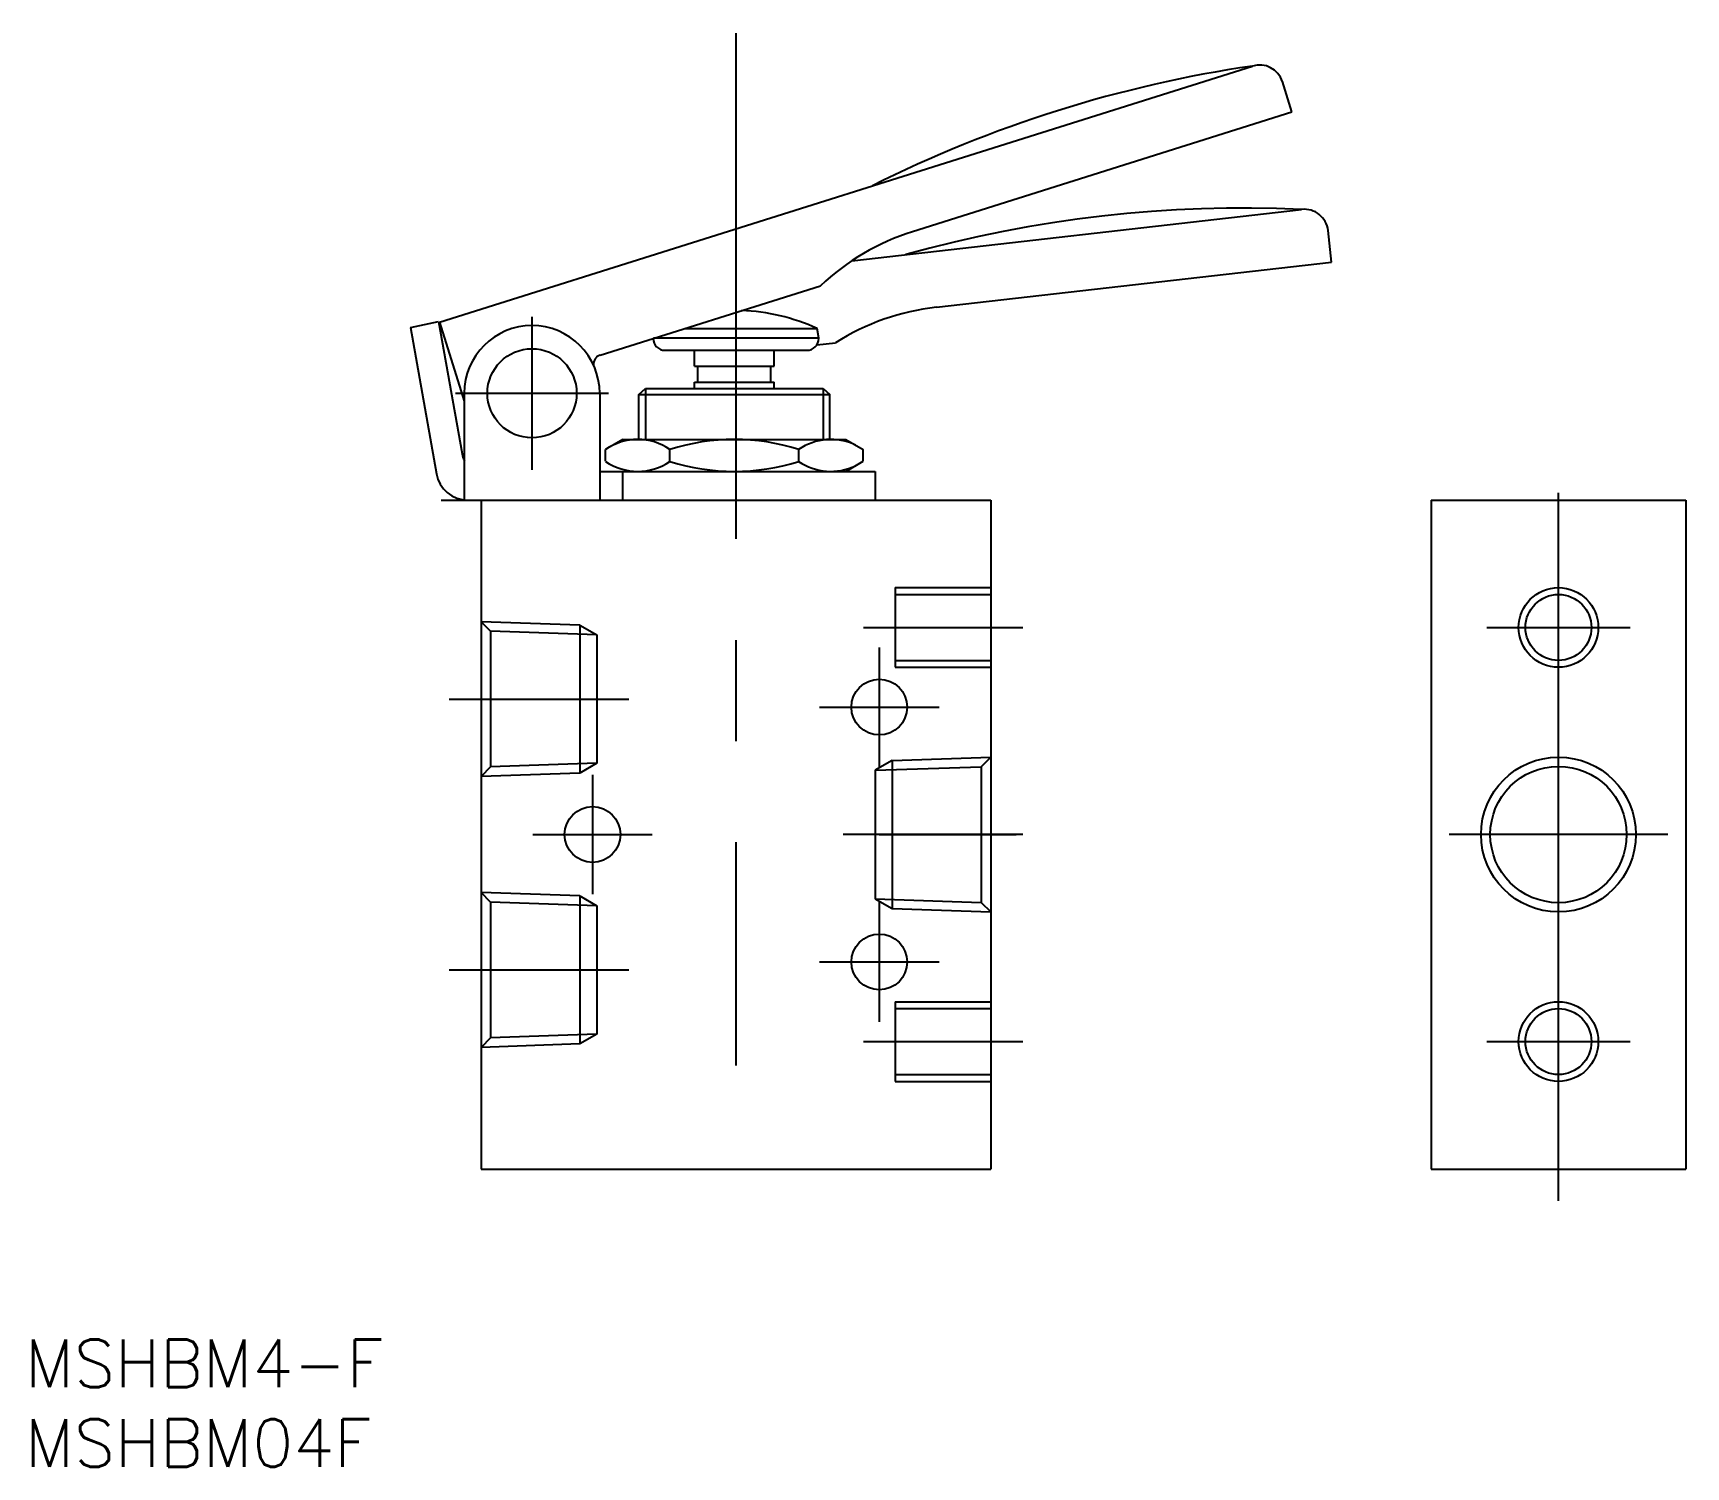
# Model space of a CAD drawing. Extents: x -44 to 60, y -27 to 63.
import ezdxf

# ---------------------------------------------------------------- set-up
doc = ezdxf.new("R2010")
doc.units = 0
for name, pattern in [('CENTER', [50.8, 31.75, -6.35, 6.35, -6.35]), ('DASHED', [19.05, 12.7, -6.35]), ('PHANTOM', [63.5, 31.75, -6.35, 6.35, -6.35, 6.35, -6.35])]:
    doc.linetypes.add(name, pattern=pattern)
doc.layers.get('0').update_dxf_attribs({"linetype": 'CONTINUOUS'})
doc.layers.add('CENTER', color=1, linetype='CENTER')
doc.styles.get("Standard").update_dxf_attribs({"font": 'txt.shx', "height": 3, "bigfont": 'bigfont.shx'})

# ---------------------------------------------------------------- blocks, each defined once
blk = doc.blocks.new('*U12')
at = {"color": 7, "linetype": 'CONTINUOUS'}
blk.add_text('MSHBM4-F', height=3, dxfattribs=at).set_placement((-44.63, -22.2))
blk = doc.blocks.new('*U13')
at = {"color": 7, "linetype": 'CONTINUOUS'}
blk.add_text('MSHBM04F', height=3, dxfattribs=at).set_placement((-44.63, -27.2))

msp = doc.modelspace()

# ---------------------------------------------------------------- linework, layer by layer
at = {"color": 7, "linetype": 'CONTINUOUS'}
for p, q in [((-18.61, 44.66), (32.42, 60.74)), ((34.9, 57.86), (34.3, 59.77)), ((11.09, 50.35), (34.9, 57.86)), ((-8.52, 42.59), (5.3, 46.95)), ((-20.42, 44.32), (-18.66, 44.7)), ((-18.66, 44.7), (-17.19, 36.4)), ((-18.61, 44.66), (-17.05, 39.71)), ((-20.42, 44.32), (-18.8, 35.15)), ((5.2, 43.65), (-5.17, 43.65)), ((-3.2, 44.27), (5.09, 44.27)), ((5.2, 43.65), (5.09, 44.27)), ((-4.45, 42.9), (4.45, 42.9)), ((-2.6, 41.9), (-2.6, 42.9)), ((2.4, 41.9), (2.4, 42.9)), ((-2.6, 41.9), (2.4, 41.9)), ((-2.4, 40.9), (-2.4, 41.9)), ((2.2, 40.9), (2.2, 41.9)), ((-6.1, 40.13), (-5.67, 40.5)), ((-5.67, 40.5), (5.47, 40.5)), ((-2.6, 40.9), (2.4, 40.9)), ((-2.6, 40.5), (-2.6, 40.9)), ((2.4, 40.5), (2.4, 40.9)), ((5.47, 40.5), (5.9, 40.13)), ((-17.05, 40.2), (-17.05, 33.5)), ((-8.55, 40.2), (-8.55, 33.5)), ((-6.1, 37.3), (-6.1, 40.13)), ((-6.1, 40.13), (5.9, 40.13)), ((5.9, 37.3), (5.9, 40.13)), ((-7.1, 37.3), (-8.18, 36.67)), ((-8.18, 35.93), (-8.18, 36.67)), ((-7.1, 37.3), (6.9, 37.3)), ((-6.1, 37.3), (5.9, 37.3)), ((-4.14, 35.93), (-4.14, 36.67)), ((3.94, 35.93), (3.94, 36.67)), ((6.9, 37.3), (7.98, 36.67)), ((7.98, 35.93), (7.98, 36.67)), ((-8.55, 35.3), (8.75, 35.3)), ((-7.12, 35.3), (-7.12, 33.5)), ((-7.1, 35.3), (6.9, 35.3)), ((6.9, 35.3), (7.98, 35.93)), ((8.75, 35.3), (8.75, 33.5)), ((-18.51, 33.5), (-17.05, 33.5)), ((-17.05, 33.5), (8.75, 33.5)), ((-16, 33.5), (-16, 0)), ((-16, 33.5), (-16, -8.5)), ((-7, 33.5), (7, 33.5)), ((-3.5, 33.5), (3.5, 33.5)), ((0, 33.5), (16, 33.5)), ((16, 33.5), (16, 0)), ((16, 33.5), (16, -8.5)), ((43.63, 33.5), (43.63, -8.5)), ((43.63, 33.5), (51.63, 33.5)), ((44.68, 33.5), (58.58, 33.5)), ((51.63, 33.5), (59.63, 33.5)), ((59.63, 33.5), (59.63, -8.5)), ((-16, -8.5), (16, -8.5)), ((43.63, -8.5), (51.63, -8.5)), ((51.63, -8.5), (59.63, -8.5))]:
    msp.add_line(p, q, dxfattribs=at)
at = {"color": 3, "linetype": 'PHANTOM'}
for p, q in [((7.27, 48.52), (35.51, 51.74)), ((37.39, 48.43), (37.17, 50.42)), ((12.58, 45.6), (37.39, 48.43)), ((5.08, 43.24), (6.26, 43.37))]:
    msp.add_line(p, q, dxfattribs=at)
at = {"color": 3, "linetype": 'CONTINUOUS'}
for p, q in [((-5.67, 40.5), (-5.67, 37.31)), ((5.47, 40.5), (5.47, 37.3)), ((-9.8, 25.65), (-8.73, 25.03)), ((-8.73, 16.97), (-9.8, 16.35)), ((-9.8, 8.65), (-8.73, 8.03)), ((-8.73, -0.03), (-9.8, -0.65))]:
    msp.add_line(p, q, dxfattribs=at)
at = {"color": 3, "linetype": 'DASHED'}
for p, q in [((10, 28), (16, 28)), ((10, 28), (10, 23)), ((10, 27.57), (16, 27.57)), ((-9.8, 25.65), (-16, 25.86)), ((-15.4, 25.26), (-16, 25.86)), ((-8.73, 25.03), (-15.4, 25.26)), ((-15.4, 25.26), (-15.4, 16.74)), ((-9.8, 25.65), (-9.8, 16.35)), ((-8.73, 25.03), (-8.73, 16.97)), ((10, 23.43), (16, 23.43)), ((10, 23), (16, 23)), ((-15.4, 16.74), (-16, 16.14)), ((-8.73, 16.97), (-15.4, 16.74)), ((9.8, 17.15), (8.73, 16.53)), ((8.73, 16.53), (15.4, 16.76)), ((9.8, 17.15), (16, 17.36)), ((9.8, 17.15), (9.8, 7.85)), ((15.4, 16.76), (16, 17.36)), ((15.4, 16.76), (15.4, 8.24)), ((-9.8, 16.35), (-16, 16.14)), ((8.73, 16.53), (8.73, 8.47)), ((-9.8, 8.65), (-16, 8.86)), ((-15.4, 8.26), (-16, 8.86)), ((-9.8, 8.65), (-9.8, -0.65)), ((8.73, 8.47), (15.4, 8.24)), ((8.73, 8.47), (9.8, 7.85)), ((-8.73, 8.03), (-15.4, 8.26)), ((-15.4, 8.26), (-15.4, -0.26)), ((-8.73, 8.03), (-8.73, -0.03)), ((9.8, 7.85), (16, 7.64)), ((15.4, 8.24), (16, 7.64)), ((10, 2), (16, 2)), ((10, 2), (10, -3)), ((10, 1.57), (16, 1.57)), ((-15.4, -0.26), (-16, -0.86)), ((-9.8, -0.65), (-16, -0.86)), ((-8.73, -0.03), (-15.4, -0.26)), ((10, -2.57), (16, -2.57)), ((10, -3), (16, -3))]:
    msp.add_line(p, q, dxfattribs=at)
at = {"color": 7, "linetype": 'CONTINUOUS'}
for centre, radius in [((-12.8, 40.2), 2.8), ((51.63, 25.5), 2.07), ((9, 20.5), 1.75), ((51.63, 12.5), 4.28), ((-9, 12.5), 1.75), ((9, 4.5), 1.75), ((51.63, -0.5), 2.07)]:
    msp.add_circle(centre, radius, dxfattribs=at)
at = {"color": 3, "linetype": 'CONTINUOUS'}
for centre, radius in [((51.63, 25.5), 2.5), ((51.63, 12.5), 4.86), ((51.63, -0.5), 2.5)]:
    msp.add_circle(centre, radius, dxfattribs=at)
at = {"color": 7, "linetype": 'CONTINUOUS'}
for centre, radius, start, end in [((43.85, -17.1), 78.68, 98.3556, 116.6444), ((32.87, 59.31), 1.5, 17.5, 107.5), ((15.6, 36.04), 15, 107.5, 133.3419), ((-0.1, 32.9), 12.5, 65.4659, 87.9286), ((-12.8, 40.2), 4.25, 0, 180), ((-4.45, 43.65), 0.75, 180.6598, 270), ((4.45, 43.65), 0.75, 270, 0), ((-8.34, 42.02), 0.6, 107.5, 184.2773), ((-15.88, 36.63), 1.33, 190, 208.7714), ((-6.16, 33.72), 3.58, 55.6158, 124.3842), ((-0.1, 23.93), 13.37, 72.412, 107.588), ((5.96, 33.72), 3.58, 64.3842, 124.3842), ((-6.16, 38.88), 3.58, 235.6158, 304.3842), ((-0.1, 48.67), 13.37, 252.412, 287.588), ((5.96, 38.88), 3.58, 235.6158, 295.6158), ((-16.83, 35.5), 2, 190, 270)]:
    msp.add_arc(centre, radius, start, end, dxfattribs=at)
at = {"color": 3, "linetype": 'PHANTOM'}
for centre, radius, start, end in [((31.88, -26.86), 78.68, 87.3556, 105.6444), ((35.68, 50.25), 1.5, 6.5, 96.5), ((14.28, 30.7), 15, 96.5, 122.3419)]:
    msp.add_arc(centre, radius, start, end, dxfattribs=at)
at = {"layer": 'CENTER', "color": 1, "linetype": 'CENTER'}
for p, q in [((0, 62.81), (0, -2)), ((-12.8, 45), (-12.8, 35.4)), ((-17.6, 40.2), (-8, 40.2)), ((51.63, -10.5), (51.63, 35.5)), ((51.63, 21), (51.63, 30)), ((8, 25.5), (18, 25.5)), ((47.13, 25.5), (56.13, 25.5)), ((9, 24.25), (9, 16.75)), ((-18, 21), (-6.73, 21)), ((5.25, 20.5), (12.75, 20.5)), ((-9, 16.25), (-9, 8.75)), ((-12.75, 12.5), (-5.25, 12.5)), ((18, 12.5), (6.73, 12.5)), ((9, 12.5), (17.6, 12.5)), ((58.49, 12.5), (44.77, 12.5)), ((9, 8.25), (9, 0.75)), ((5.25, 4.5), (12.75, 4.5)), ((-18, 4), (-6.73, 4)), ((8, -0.5), (18, -0.5)), ((47.13, -0.5), (56.13, -0.5))]:
    msp.add_line(p, q, dxfattribs=at)

# ---------------------------------------------------------------- block references
at = {"color": 7, "linetype": 'CONTINUOUS'}
for name in ['*U12', '*U13']:
    msp.add_blockref(name, (0, 0), dxfattribs=at)

doc.saveas('drawing.dxf')
